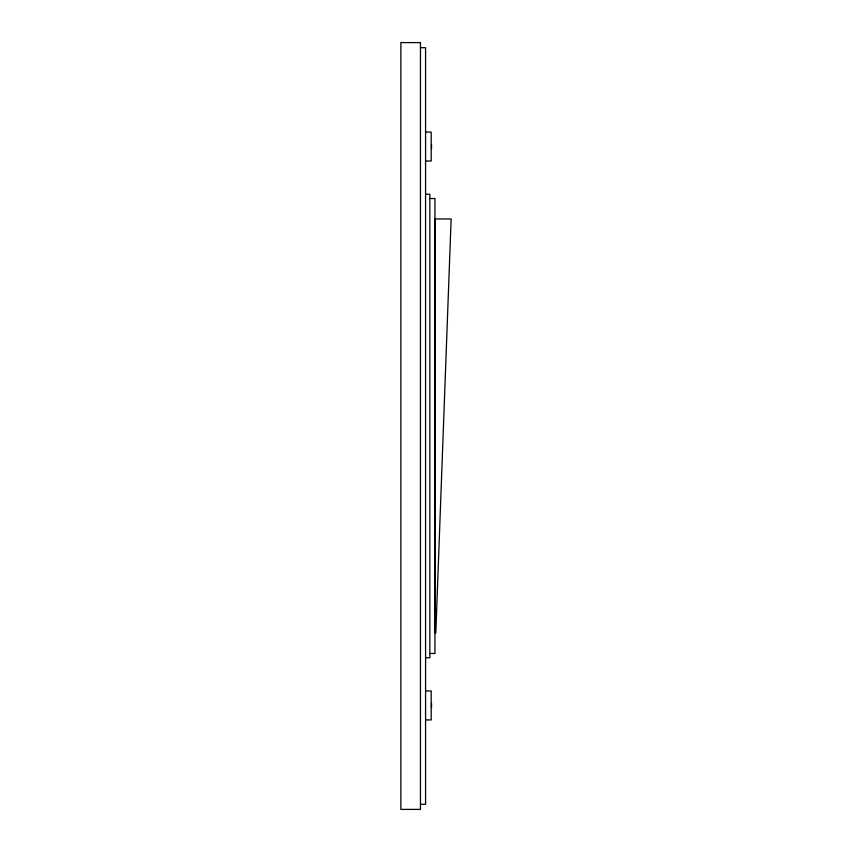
<?xml version="1.0" encoding="UTF-8"?>
<svg xmlns="http://www.w3.org/2000/svg" width="852" height="852" viewBox="0 0 852 852"><rect width="100%" height="100%" fill="white"/><g stroke="black" fill="none" stroke-linecap="round" stroke-linejoin="round"><path stroke-width="1.28" d="M435.798 633.036L451.134 218.964L435.116 218.964L435.116 633.036M420.462 47.712L425.574 47.712L425.574 804.288L420.462 804.288M425.574 132.06L431.197 132.06L431.197 161.028L425.574 161.028M425.574 194.256L429.834 194.256L429.834 657.744L425.574 657.744M429.834 198.516L434.946 198.516L434.946 653.484L429.834 653.484M425.574 690.972L431.197 690.972L431.197 719.94L425.574 719.94M431.538 144.499L431.538 148.589M431.538 703.411L431.538 707.501M420.462 42.6L400.866 42.6L400.866 809.4L420.462 809.4L420.462 42.6"/></g></svg>
